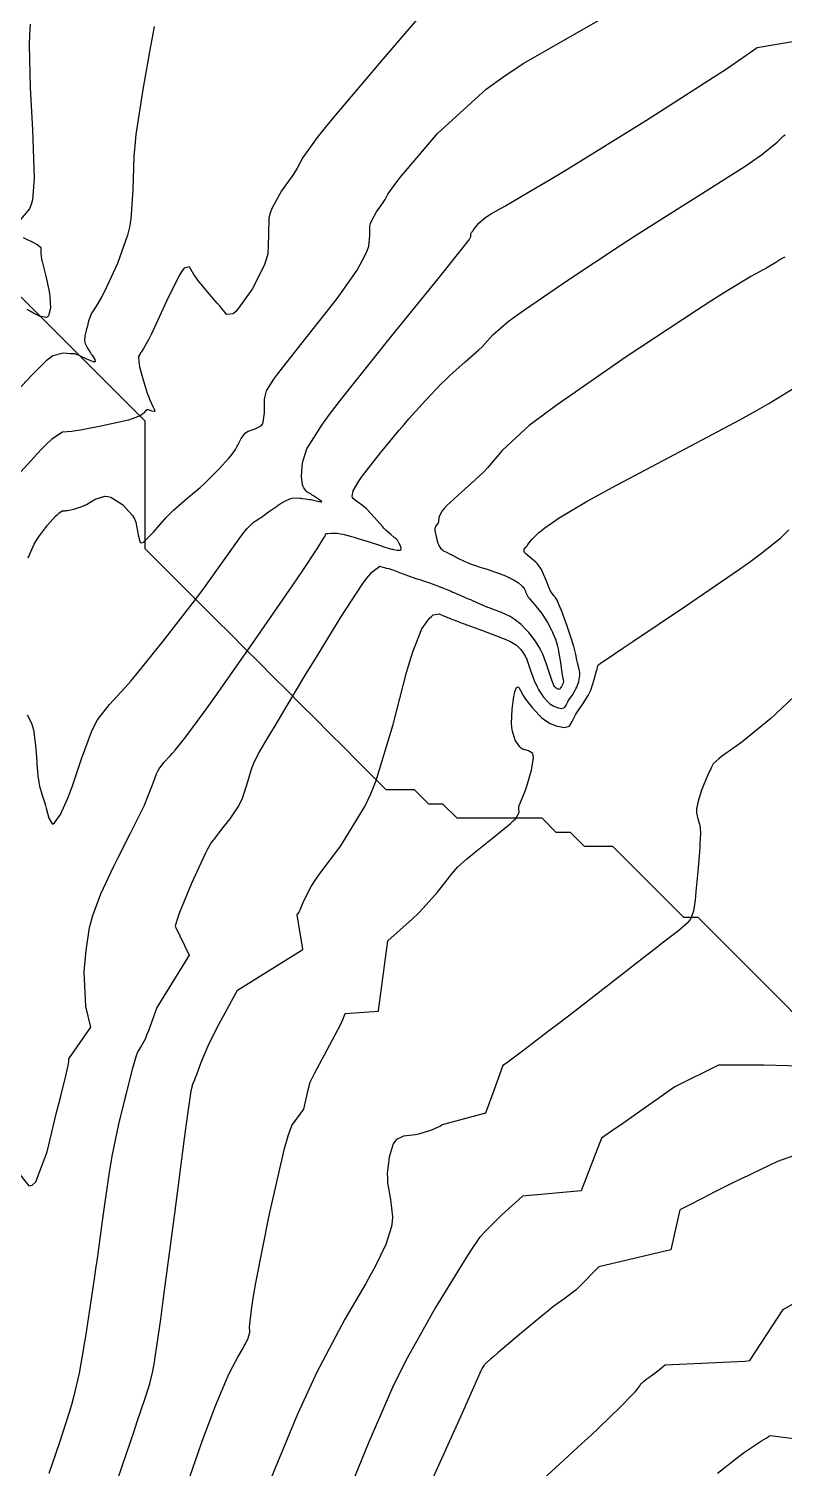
# Model space of a CAD drawing. Header units: metres. Extents: x 837475 to 838479, y 1189012 to 1191015.
# Drawn here: x 837707.8 to 837761.1, y 1190673.1 to 1190774.6 of the extents above; entities that cross this region are included whole.
import ezdxf

# ---------------------------------------------------------------- set-up
doc = ezdxf.new("R2010")
doc.units = ezdxf.units.M
doc.header["$LTSCALE"] = 0.3
for name, color, linetype in [('COTAS 10', 1, 'Continuous'), ('COTAS INT', 252, 'Continuous'), ('DRENAJE', 5, 'Continuous')]:
    doc.layers.add(name, color=color, linetype=linetype)

msp = doc.modelspace()

# ---------------------------------------------------------------- linework, layer by layer
at = {"layer": 'COTAS 10'}
for points, elevation in [([(837707.708, 1190726.2), (837708.023, 1190725.603), (837708.091, 1190725.38), (837708.151, 1190725.133), (837708.298, 1190724.034), (837708.38, 1190722.939), (837708.398, 1190722.694), (837708.415, 1190722.475), (837708.46, 1190721.896), (837708.526, 1190721.446), (837708.555, 1190721.308), (837708.589, 1190721.165), (837708.753, 1190720.601), (837708.945, 1190719.978), (837708.997, 1190719.797), (837709.048, 1190719.613), (837709.23, 1190718.919), (837709.466, 1190718.522), (837709.552, 1190718.525), (837709.647, 1190718.577), (837710.064, 1190719.171), (837710.579, 1190720.329), (837710.736, 1190720.737), (837710.898, 1190721.182), (837711.537, 1190723.101), (837712.252, 1190725.006), (837712.464, 1190725.441), (837712.68, 1190725.836), (837713.511, 1190726.929), (837714.621, 1190728.12), (837715.014, 1190728.577), (837715.445, 1190729.088), (837717.309, 1190731.392), (837719.262, 1190733.906), (837719.748, 1190734.549), (837720.211, 1190735.17), (837721.684, 1190737.22), (837722.791, 1190738.771), (837723.022, 1190739.077), (837723.221, 1190739.328), (837723.667, 1190739.79), (837723.973, 1190739.967), (837724.083, 1190740.04), (837724.204, 1190740.122), (837724.735, 1190740.505), (837725.285, 1190740.899), (837725.418, 1190740.989), (837725.544, 1190741.07), (837725.929, 1190741.292), (837726.247, 1190741.424), (837726.33, 1190741.448), (837726.411, 1190741.467), (837726.683, 1190741.492), (837726.939, 1190741.477), (837727.009, 1190741.472), (837727.08, 1190741.466), (837727.332, 1190741.44), (837727.618, 1190741.394), (837727.709, 1190741.375), (837727.805, 1190741.355), (837728.196, 1190741.26), (837728.465, 1190741.217), (837728.484, 1190741.229), (837728.48, 1190741.251), (837728.265, 1190741.419), (837727.913, 1190741.641), (837727.823, 1190741.698), (837727.736, 1190741.752), (837727.445, 1190741.931), (837727.221, 1190742.196), (837727.176, 1190742.304), (837727.137, 1190742.427), (837727.059, 1190742.999), (837727.097, 1190743.707), (837727.132, 1190743.917), (837727.178, 1190744.133), (837727.433, 1190744.961), (837728.531, 1190746.687), (837729.108, 1190747.47), (837729.804, 1190748.384), (837733.307, 1190752.784), (837736.765, 1190757.046), (837737.433, 1190757.872), (837737.976, 1190758.546), (837738.892, 1190759.701), (837738.969, 1190759.842), (837738.983, 1190759.876), (837738.993, 1190759.907), (837739.002, 1190760.001), (837739.003, 1190760.081), (837739.009, 1190760.103), (837739.016, 1190760.125), (837739.062, 1190760.205), (837739.113, 1190760.278), (837739.124, 1190760.295), (837739.134, 1190760.311), (837739.159, 1190760.359), (837739.235, 1190760.464), (837739.278, 1190760.516), (837739.329, 1190760.578), (837739.59, 1190760.885), (837740.063, 1190761.294), (837740.248, 1190761.421), (837740.455, 1190761.553), (837741.4, 1190762.08), (837743.6, 1190763.351), (837744.6, 1190763.952), (837745.769, 1190764.663), (837751.4, 1190768.13), (837757.032, 1190771.745), (837758.202, 1190772.548), (837759.203, 1190773.266), (837764.619, 1190774.165)], 1650), ([(837761.813, 1190727.487), (837760.95, 1190726.665), (837760.177, 1190725.95), (837758.128, 1190724.265), (837756.927, 1190723.434), (837756.687, 1190723.258), (837756.488, 1190723.105), (837756.107, 1190722.749), (837755.958, 1190722.462), (837755.905, 1190722.352), (837755.848, 1190722.23), (837755.601, 1190721.682), (837755.344, 1190721.057), (837755.281, 1190720.887), (837755.222, 1190720.718), (837755.035, 1190720.117), (837754.932, 1190719.566), (837754.925, 1190719.428), (837754.928, 1190719.296), (837755.017, 1190718.874), (837755.137, 1190718.479), (837755.159, 1190718.364), (837755.177, 1190718.247), (837755.202, 1190717.805), (837755.17, 1190717.12), (837755.153, 1190716.85), (837755.131, 1190716.544), (837755.019, 1190715.15), (837754.887, 1190713.733), (837754.853, 1190713.414), (837754.82, 1190713.127), (837754.71, 1190712.353), (837754.49, 1190711.798), (837754.388, 1190711.649), (837754.268, 1190711.501), (837753.684, 1190710.982), (837752.5, 1190710.088), (837752, 1190709.704), (837751.427, 1190709.261), (837748.735, 1190707.167), (837745.886, 1190704.952), (837745.212, 1190704.432), (837744.588, 1190703.954), (837742.752, 1190702.563), (837741.517, 1190701.646), (837741.272, 1190701.466), (837740.616, 1190699.716), (837740.044, 1190698.122), (837736.982, 1190697.299), (837736.865, 1190697.202), (837736.165, 1190696.88), (837735.313, 1190696.64), (837735.101, 1190696.594), (837734.9, 1190696.556), (837734.259, 1190696.492), (837733.754, 1190696.261), (837733.638, 1190696.118), (837733.532, 1190695.941), (837733.236, 1190695.013), (837733.112, 1190693.854), (837733.115, 1190693.53), (837733.135, 1190693.205), (837733.339, 1190692.019), (837733.478, 1190690.805), (837733.456, 1190690.462), (837733.407, 1190690.115), (837733.014, 1190688.84), (837732.224, 1190687.247), (837731.926, 1190686.701), (837731.594, 1190686.109), (837730.105, 1190683.593), (837728.12, 1190679.808), (837727.475, 1190678.417), (837726.787, 1190676.877), (837723.959, 1190670.074)], 1660)]:
    msp.add_lwpolyline(points, dxfattribs=dict(at, elevation=elevation))
at = {"layer": 'COTAS INT'}
for points, elevation in [([(837736.2, 1190776.402), (837732.793, 1190772.427), (837729.392, 1190768.427), (837728.721, 1190767.611), (837728.168, 1190766.922), (837727.148, 1190765.489), (837726.765, 1190764.76), (837726.614, 1190764.515), (837726.442, 1190764.251), (837725.658, 1190763.141), (837724.963, 1190761.913), (837724.846, 1190761.574), (837724.764, 1190761.236), (837724.741, 1190760.021), (837724.68, 1190758.703), (837724.573, 1190758.299), (837724.426, 1190757.879), (837723.571, 1190756.225), (837722.622, 1190754.876), (837722.416, 1190754.649), (837722.236, 1190754.486), (837721.792, 1190754.425), (837721.411, 1190754.887), (837721.27, 1190755.053), (837721.114, 1190755.236), (837720.422, 1190756.038), (837719.745, 1190756.861), (837719.598, 1190757.058), (837719.468, 1190757.242), (837719.148, 1190757.794), (837718.775, 1190757.704), (837718.612, 1190757.483), (837718.423, 1190757.177), (837717.528, 1190755.364), (837716.633, 1190753.412), (837716.445, 1190753.017), (837716.284, 1190752.687), (837715.916, 1190752.022), (837715.742, 1190751.784), (837715.703, 1190751.722), (837715.668, 1190751.662), (837715.572, 1190751.46), (837715.577, 1190751.094), (837715.605, 1190750.93), (837715.644, 1190750.74), (837715.883, 1190749.828), (837716.181, 1190748.878), (837716.258, 1190748.663), (837716.333, 1190748.47), (837716.583, 1190747.948), (837716.714, 1190747.663), (837716.714, 1190747.62), (837716.698, 1190747.591), (837716.51, 1190747.617), (837716.264, 1190747.696), (837716.213, 1190747.702), (837716.168, 1190747.701), (837716.065, 1190747.638), (837715.97, 1190747.515), (837715.93, 1190747.477), (837715.884, 1190747.437), (837715.671, 1190747.275), (837715.11, 1190747.061), (837714.845, 1190746.988), (837714.533, 1190746.91), (837713.012, 1190746.576), (837711.469, 1190746.283), (837711.143, 1190746.229), (837710.861, 1190746.188), (837710.207, 1190746.142), (837709.453, 1190745.643), (837709.107, 1190745.317), (837708.702, 1190744.91), (837706.744, 1190742.761)], 1646), ([(837716.667, 1190774.745), (837716.541, 1190774.08), (837716.407, 1190773.359), (837715.856, 1190770.287), (837715.381, 1190767.113), (837715.295, 1190766.328), (837715.229, 1190765.583), (837715.153, 1190763.229), (837715.021, 1190761.16), (837714.919, 1190760.594), (837714.788, 1190760.031), (837714.08, 1190758.023), (837713.304, 1190756.352), (837713.131, 1190756.001), (837712.976, 1190755.699), (837712.565, 1190755.012), (837712.306, 1190754.626), (837712.246, 1190754.513), (837712.192, 1190754.398), (837712.042, 1190753.962), (837711.933, 1190753.528), (837711.904, 1190753.415), (837711.877, 1190753.304), (837711.786, 1190752.929), (837711.761, 1190752.577), (837711.776, 1190752.482), (837711.799, 1190752.387), (837711.962, 1190752.051), (837712.177, 1190751.729), (837712.234, 1190751.644), (837712.29, 1190751.56), (837712.482, 1190751.268), (837712.509, 1190751.099), (837712.461, 1190751.092), (837712.388, 1190751.102), (837711.925, 1190751.282), (837711.419, 1190751.515), (837711.32, 1190751.559), (837711.238, 1190751.594), (837711.088, 1190751.646), (837710.939, 1190751.651), (837710.856, 1190751.657), (837710.756, 1190751.664), (837710.247, 1190751.708), (837709.528, 1190751.504), (837709.296, 1190751.356), (837709.049, 1190751.169), (837708.036, 1190750.162), (837706.661, 1190748.666)], 1644), ([(837707.916, 1190774.913), (837707.869, 1190774.18), (837707.842, 1190773.416), (837707.91, 1190770.403), (837708.077, 1190767.471), (837708.112, 1190766.76), (837708.142, 1190766.091), (837708.211, 1190764.039), (837708.083, 1190762.514), (837707.99, 1190762.179), (837707.871, 1190761.881), (837707.233, 1190761.119)], 1642), ([(837707.783, 1190737.261), (837708.208, 1190738.227), (837708.35, 1190738.48), (837708.502, 1190738.727), (837709.134, 1190739.567), (837709.718, 1190740.208), (837709.839, 1190740.33), (837709.942, 1190740.427), (837710.167, 1190740.576), (837710.362, 1190740.59), (837710.446, 1190740.602), (837710.543, 1190740.618), (837711.004, 1190740.705), (837711.567, 1190740.881), (837711.729, 1190740.952), (837711.894, 1190741.034), (837712.511, 1190741.41), (837713.193, 1190741.621), (837713.398, 1190741.598), (837713.61, 1190741.539), (837714.438, 1190741.035), (837715.137, 1190740.259), (837715.269, 1190740.03), (837715.374, 1190739.794), (837715.531, 1190738.89), (837715.688, 1190738.344), (837715.793, 1190738.334), (837715.925, 1190738.386), (837716.627, 1190739.084), (837717.521, 1190740.115), (837717.775, 1190740.377), (837718.031, 1190740.629), (837718.977, 1190741.453), (837719.912, 1190742.235), (837720.16, 1190742.461), (837720.405, 1190742.69), (837721.252, 1190743.55), (837721.928, 1190744.297), (837722.065, 1190744.455), (837722.179, 1190744.592), (837722.408, 1190744.91), (837722.52, 1190745.14), (837722.56, 1190745.22), (837722.605, 1190745.309), (837722.797, 1190745.689), (837723.082, 1190746.053), (837723.183, 1190746.131), (837723.295, 1190746.198), (837723.783, 1190746.357), (837724.221, 1190746.59), (837724.301, 1190746.704), (837724.363, 1190746.839), (837724.441, 1190747.504), (837724.441, 1190748.231), (837724.454, 1190748.405), (837724.473, 1190748.568), (837724.589, 1190749.055), (837725.109, 1190749.873), (837725.383, 1190750.243), (837725.713, 1190750.677), (837727.372, 1190752.761), (837729.157, 1190755.014), (837729.567, 1190755.553), (837729.94, 1190756.056), (837730.981, 1190757.565), (837731.605, 1190758.714), (837731.715, 1190758.988), (837731.798, 1190759.244), (837731.872, 1190760.011), (837731.883, 1190760.659), (837731.928, 1190760.839), (837731.989, 1190761.019), (837732.36, 1190761.673), (837732.778, 1190762.264), (837732.869, 1190762.405), (837732.95, 1190762.536), (837733.154, 1190762.924), (837733.774, 1190763.777), (837734.117, 1190764.2), (837734.535, 1190764.704), (837736.663, 1190767.202), (837740.096, 1190770.322), (837741.336, 1190771.218), (837742.701, 1190772.128), (837748.679, 1190775.534)], 1648), ([(837706.903, 1190694.132), (837707.828, 1190692.986), (837708.071, 1190693.042), (837708.308, 1190693.259), (837709.116, 1190695.392), (837709.787, 1190698.15), (837709.938, 1190698.762), (837710.074, 1190699.309), (837710.438, 1190700.734), (837710.62, 1190701.588), (837710.64, 1190701.774), (837710.648, 1190701.938), (837712.19, 1190704.182), (837711.842, 1190705.63), (837711.731, 1190708.079), (837711.879, 1190709.59), (837712.111, 1190711.193), (837712.213, 1190711.628), (837712.333, 1190712.057), (837712.901, 1190713.574), (837713.631, 1190715.129), (837713.852, 1190715.583), (837714.082, 1190716.047), (837714.978, 1190717.806), (837715.796, 1190719.448), (837715.976, 1190719.837), (837716.136, 1190720.198), (837716.545, 1190721.266), (837716.837, 1190722.044), (837716.923, 1190722.221), (837717.012, 1190722.383), (837717.351, 1190722.829), (837717.804, 1190723.315), (837717.964, 1190723.502), (837718.14, 1190723.711), (837718.901, 1190724.651), (837720.171, 1190726.359), (837720.667, 1190727.051), (837721.227, 1190727.838), (837723.768, 1190731.472), (837726.238, 1190735.049), (837726.752, 1190735.8), (837727.192, 1190736.447), (837728.165, 1190737.917), (837728.56, 1190738.559), (837728.635, 1190738.683), (837728.695, 1190738.785), (837728.786, 1190738.959), (837728.841, 1190738.982), (837728.877, 1190738.988), (837728.923, 1190738.994), (837729.166, 1190739.015), (837729.49, 1190739.013), (837729.587, 1190739.005), (837729.687, 1190738.993), (837730.075, 1190738.922), (837730.593, 1190738.784), (837730.774, 1190738.73), (837730.972, 1190738.669), (837731.827, 1190738.394), (837732.631, 1190738.13), (837732.797, 1190738.076), (837732.939, 1190738.03), (837733.247, 1190737.935), (837733.425, 1190737.892), (837733.485, 1190737.879), (837733.549, 1190737.865), (837733.818, 1190737.811), (837734.036, 1190737.814), (837734.069, 1190737.836), (837734.089, 1190737.868), (837734.062, 1190738.06), (837733.96, 1190738.282), (837733.935, 1190738.333), (837733.909, 1190738.379), (837733.826, 1190738.507), (837733.708, 1190738.627), (837733.661, 1190738.669), (837733.608, 1190738.714), (837733.365, 1190738.907), (837733.015, 1190739.222), (837732.895, 1190739.345), (837732.765, 1190739.482), (837732.208, 1190740.106), (837731.637, 1190740.719), (837731.497, 1190740.85), (837731.365, 1190740.964), (837730.954, 1190741.238), (837730.696, 1190741.454), (837730.66, 1190741.533), (837730.641, 1190741.62), (837730.701, 1190742.001), (837731.096, 1190742.676), (837731.289, 1190742.948), (837731.517, 1190743.257), (837732.638, 1190744.683), (837733.946, 1190746.262), (837734.293, 1190746.669), (837734.631, 1190747.062), (837735.797, 1190748.371), (837736.91, 1190749.533), (837737.215, 1190749.834), (837737.52, 1190750.125), (837738.613, 1190751.101), (837739.572, 1190751.947), (837739.793, 1190752.158), (837739.995, 1190752.357), (837740.56, 1190752.991), (837741.636, 1190753.927), (837742.159, 1190754.318), (837742.78, 1190754.765), (837745.836, 1190756.856), (837749.531, 1190759.285), (837750.554, 1190759.946), (837751.578, 1190760.602), (837755.276, 1190762.928), (837758.345, 1190764.884), (837758.972, 1190765.307), (837759.502, 1190765.678), (837760.613, 1190766.588), (837761.059, 1190767.026), (837761.17, 1190767.1)], 1652), ([(837707.435, 1190759.867), (837708.208, 1190759.476), (837708.356, 1190759.393), (837708.475, 1190759.321), (837708.667, 1190759.156), (837708.67, 1190759.033), (837708.67, 1190758.988), (837708.671, 1190758.939), (837708.672, 1190758.723), (837708.727, 1190758.328), (837708.762, 1190758.166), (837708.804, 1190757.981), (837709.029, 1190757.122), (837709.247, 1190756.165), (837709.286, 1190755.919), (837709.315, 1190755.68), (837709.344, 1190754.885), (837709.206, 1190754.344), (837709.131, 1190754.266), (837709.04, 1190754.219), (837708.577, 1190754.306), (837708.099, 1190754.555), (837707.998, 1190754.609), (837707.911, 1190754.657), (837707.71, 1190754.779)], 1642), ([(837761.145, 1190758.467), (837761, 1190758.4), (837760.937, 1190758.364), (837760.865, 1190758.32), (837760.521, 1190758.1), (837760.003, 1190757.784), (837759.82, 1190757.681), (837759.621, 1190757.57), (837758.761, 1190757.111), (837756.822, 1190755.933), (837755.944, 1190755.369), (837754.917, 1190754.702), (837749.972, 1190751.433), (837745.031, 1190748.024), (837744.007, 1190747.268), (837743.131, 1190746.594), (837741.211, 1190744.84), (837740.195, 1190743.645), (837739.89, 1190743.323), (837739.575, 1190743.005), (837738.35, 1190741.89), (837737.316, 1190740.955), (837737.121, 1190740.751), (837736.966, 1190740.571), (837736.736, 1190740.117), (837736.729, 1190739.851), (837736.714, 1190739.789), (837736.693, 1190739.732), (837736.572, 1190739.57), (837736.473, 1190739.366), (837736.466, 1190739.283), (837736.468, 1190739.188), (837736.548, 1190738.75), (837736.681, 1190738.313), (837736.716, 1190738.22), (837736.749, 1190738.138), (837736.864, 1190737.943), (837736.996, 1190737.829), (837737.04, 1190737.798), (837737.087, 1190737.768), (837737.288, 1190737.663), (837737.547, 1190737.537), (837737.632, 1190737.494), (837737.722, 1190737.448), (837738.094, 1190737.251), (837738.488, 1190737.052), (837738.591, 1190737.003), (837738.692, 1190736.958), (837739.038, 1190736.821), (837739.409, 1190736.695), (837739.526, 1190736.657), (837739.65, 1190736.617), (837740.149, 1190736.462), (837740.676, 1190736.291), (837740.817, 1190736.241), (837740.956, 1190736.19), (837741.44, 1190735.997), (837741.869, 1190735.799), (837741.973, 1190735.744), (837742.07, 1190735.691), (837742.368, 1190735.499), (837742.586, 1190735.321), (837742.632, 1190735.277), (837742.674, 1190735.234), (837742.774, 1190735.097), (837742.835, 1190734.965), (837742.852, 1190734.925), (837742.869, 1190734.884), (837742.928, 1190734.727), (837743.053, 1190734.508), (837743.111, 1190734.428), (837743.18, 1190734.34), (837743.512, 1190733.952), (837743.892, 1190733.494), (837743.99, 1190733.362), (837744.085, 1190733.227), (837744.404, 1190732.719), (837744.674, 1190732.218), (837744.739, 1190732.087), (837744.798, 1190731.96), (837744.975, 1190731.531), (837745.118, 1190731.032), (837745.156, 1190730.861), (837745.194, 1190730.675), (837745.323, 1190729.885), (837745.429, 1190729.16), (837745.452, 1190729.015), (837745.471, 1190728.895), (837745.517, 1190728.662), (837745.532, 1190728.582), (837745.533, 1190728.558), (837745.532, 1190728.533), (837745.515, 1190728.437), (837745.482, 1190728.34), (837745.458, 1190728.29), (837745.405, 1190728.206), (837745.354, 1190728.133), (837745.343, 1190728.115), (837745.333, 1190728.098), (837745.308, 1190728.046), (837745.287, 1190728.01), (837745.279, 1190728.004), (837745.271, 1190727.999), (837745.234, 1190727.991), (837745.189, 1190727.999), (837745.175, 1190728.002), (837745.161, 1190728.007), (837745.104, 1190728.029), (837745.041, 1190728.069), (837745.023, 1190728.084), (837745.004, 1190728.101), (837744.935, 1190728.178), (837744.868, 1190728.274), (837744.851, 1190728.303), (837744.835, 1190728.334), (837744.782, 1190728.453), (837744.69, 1190728.721), (837744.649, 1190728.846), (837744.601, 1190728.992), (837744.371, 1190729.701), (837744.081, 1190730.48), (837743.995, 1190730.67), (837743.907, 1190730.849), (837743.571, 1190731.405), (837743.201, 1190731.877), (837743.093, 1190732.003), (837742.982, 1190732.128), (837742.557, 1190732.565), (837742.073, 1190732.954), (837741.925, 1190733.049), (837741.77, 1190733.138), (837741.157, 1190733.414), (837740.529, 1190733.651), (837740.364, 1190733.716), (837740.204, 1190733.78), (837739.657, 1190734.01), (837739.138, 1190734.236), (837738.994, 1190734.299), (837738.85, 1190734.361), (837738.331, 1190734.587), (837737.827, 1190734.803), (837737.692, 1190734.86), (837737.56, 1190734.914), (837737.099, 1190735.1), (837736.667, 1190735.269), (837736.552, 1190735.313), (837736.438, 1190735.356), (837736.047, 1190735.501), (837735.688, 1190735.628), (837735.596, 1190735.659), (837735.508, 1190735.688), (837735.213, 1190735.777), (837734.879, 1190735.884), (837734.765, 1190735.924), (837734.642, 1190735.969), (837734.122, 1190736.169), (837733.632, 1190736.357), (837733.529, 1190736.395), (837733.44, 1190736.427), (837733.234, 1190736.489), (837733.065, 1190736.528), (837732.999, 1190736.545), (837732.924, 1190736.564), (837732.584, 1190736.654), (837731.918, 1190736.172), (837731.638, 1190735.831), (837731.317, 1190735.4), (837729.809, 1190733.091), (837728.158, 1190730.391), (837727.745, 1190729.713), (837727.352, 1190729.066), (837726.095, 1190726.977), (837725.098, 1190725.306), (837724.87, 1190724.921), (837724.662, 1190724.571), (837724.081, 1190723.586), (837723.675, 1190722.772), (837723.576, 1190722.528), (837723.484, 1190722.277), (837723.201, 1190721.305), (837722.869, 1190720.31), (837722.746, 1190720.044), (837722.61, 1190719.782), (837722.003, 1190718.87), (837721.425, 1190718.132), (837721.307, 1190717.979), (837721.207, 1190717.848), (837720.994, 1190717.564), (837720.891, 1190717.427), (837720.86, 1190717.389), (837720.828, 1190717.351), (837720.702, 1190717.213), (837720.401, 1190716.678), (837720.259, 1190716.39), (837720.091, 1190716.04), (837719.272, 1190714.27), (837718.46, 1190712.266), (837718.296, 1190711.769), (837718.159, 1190711.297), (837719.135, 1190709.242), (837716.864, 1190705.555), (837716.267, 1190703.924), (837716.137, 1190703.601), (837716.024, 1190703.335), (837715.743, 1190702.839), (837715.539, 1190702.508), (837715.473, 1190702.345), (837715.404, 1190702.151), (837715.12, 1190701.193), (837714.784, 1190699.896), (837714.681, 1190699.488), (837714.573, 1190699.059), (837714.151, 1190697.334), (837713.706, 1190695.204), (837713.585, 1190694.521), (837713.464, 1190693.796), (837713.036, 1190690.841), (837712.636, 1190687.868), (837712.534, 1190687.132), (837712.436, 1190686.435), (837712.11, 1190684.232), (837711.813, 1190682.359), (837711.732, 1190681.87), (837711.652, 1190681.393), (837711.367, 1190679.777), (837710.982, 1190678.081), (837710.838, 1190677.555), (837710.678, 1190677.004), (837709.965, 1190674.806), (837709.234, 1190672.694)], 1654), ([(837713.78, 1190671.367), (837714.987, 1190674.933), (837715.245, 1190675.694), (837715.47, 1190676.357), (837716.01, 1190677.935), (837716.294, 1190678.809), (837716.357, 1190679.028), (837716.415, 1190679.237), (837716.568, 1190679.911), (837716.681, 1190680.554), (837716.713, 1190680.744), (837716.745, 1190680.938), (837716.863, 1190681.683), (837717.128, 1190683.588), (837717.252, 1190684.515), (837717.399, 1190685.615), (837718.114, 1190691.028), (837718.816, 1190696.333), (837718.954, 1190697.365), (837719.069, 1190698.208), (837719.282, 1190699.673), (837719.334, 1190699.884), (837719.347, 1190699.937), (837719.359, 1190699.987), (837719.401, 1190700.147), (837719.436, 1190700.264), (837719.444, 1190700.288), (837719.452, 1190700.308), (837719.477, 1190700.349), (837719.563, 1190700.556), (837719.609, 1190700.681), (837719.665, 1190700.835), (837719.949, 1190701.635), (837720.557, 1190703.027), (837720.818, 1190703.554), (837721.119, 1190704.142), (837722.539, 1190706.778), (837727.026, 1190709.581), (837727.152, 1190709.673), (837726.76, 1190712.107), (837726.865, 1190712.271), (837726.96, 1190712.439), (837727.216, 1190713.083), (837727.732, 1190714.088), (837727.99, 1190714.484), (837728.3, 1190714.931), (837729.835, 1190716.971), (837731.535, 1190719.725), (837731.948, 1190720.622), (837732.335, 1190721.578), (837733.526, 1190725.517), (837734.463, 1190729.18), (837734.69, 1190729.963), (837734.904, 1190730.644), (837735.559, 1190732.267), (837736.088, 1190733.015), (837736.221, 1190733.145), (837736.349, 1190733.241), (837736.764, 1190733.311), (837737.085, 1190733.183), (837737.154, 1190733.155), (837737.214, 1190733.131), (837737.359, 1190733.071), (837737.448, 1190733.032), (837737.472, 1190733.022), (837737.496, 1190733.011), (837737.585, 1190732.973), (837737.984, 1190732.821), (837738.205, 1190732.74), (837738.473, 1190732.641), (837739.839, 1190732.139), (837741.227, 1190731.608), (837741.509, 1190731.489), (837741.747, 1190731.384), (837742.236, 1190731.109), (837742.429, 1190730.911), (837742.479, 1190730.854), (837742.529, 1190730.796), (837742.696, 1190730.582), (837742.849, 1190730.331), (837742.889, 1190730.249), (837742.927, 1190730.163), (837743.059, 1190729.81), (837743.199, 1190729.393), (837743.243, 1190729.267), (837743.29, 1190729.136), (837743.478, 1190728.625), (837743.702, 1190728.116), (837743.771, 1190727.986), (837743.843, 1190727.861), (837744.13, 1190727.449), (837744.428, 1190727.121), (837744.507, 1190727.048), (837744.585, 1190726.983), (837744.854, 1190726.814), (837745.097, 1190726.718), (837745.159, 1190726.698), (837745.218, 1190726.682), (837745.411, 1190726.652), (837745.568, 1190726.682), (837745.604, 1190726.705), (837745.636, 1190726.733), (837745.729, 1190726.886), (837745.836, 1190727.107), (837745.878, 1190727.179), (837745.926, 1190727.256), (837746.143, 1190727.57), (837746.369, 1190727.93), (837746.422, 1190728.037), (837746.471, 1190728.145), (837746.614, 1190728.56), (837746.685, 1190728.97), (837746.689, 1190729.076), (837746.687, 1190729.178), (837746.62, 1190729.519), (837746.52, 1190729.856), (837746.496, 1190729.956), (837746.473, 1190730.059), (837746.404, 1190730.453), (837746.271, 1190731.023), (837746.207, 1190731.236), (837746.132, 1190731.474), (837745.766, 1190732.534), (837745.39, 1190733.549), (837745.309, 1190733.759), (837745.238, 1190733.938), (837745.066, 1190734.326), (837744.953, 1190734.506), (837744.919, 1190734.554), (837744.884, 1190734.601), (837744.749, 1190734.764), (837744.606, 1190734.973), (837744.566, 1190735.049), (837744.526, 1190735.133), (837744.378, 1190735.504), (837744.226, 1190735.907), (837744.183, 1190736.011), (837744.14, 1190736.112), (837743.983, 1190736.452), (837743.765, 1190736.775), (837743.684, 1190736.865), (837743.595, 1190736.957), (837743.198, 1190737.291), (837742.854, 1190737.587), (837742.798, 1190737.654), (837742.759, 1190737.715), (837742.761, 1190737.879), (837742.915, 1190738.057), (837742.972, 1190738.127), (837743.035, 1190738.205), (837743.315, 1190738.561), (837743.804, 1190739.047), (837744, 1190739.208), (837744.221, 1190739.38), (837745.234, 1190740.095), (837747.202, 1190741.257), (837748.024, 1190741.712), (837748.966, 1190742.224), (837753.372, 1190744.551), (837757.974, 1190747.005), (837759.039, 1190747.597), (837760.015, 1190748.152), (837762.786, 1190749.839)], 1656), ([(837717.982, 1190668.988), (837719.407, 1190673.137), (837719.746, 1190674.099), (837720.062, 1190674.979), (837721.004, 1190677.481), (837721.722, 1190679.207), (837721.897, 1190679.598), (837722.06, 1190679.951), (837722.564, 1190680.912), (837722.942, 1190681.55), (837723.026, 1190681.7), (837723.102, 1190681.839), (837723.302, 1190682.243), (837723.402, 1190682.567), (837723.414, 1190682.654), (837723.42, 1190682.742), (837723.385, 1190683.05), (837723.549, 1190684.438), (837723.681, 1190685.207), (837723.849, 1190686.142), (837724.77, 1190690.905), (837725.853, 1190695.611), (837726.125, 1190696.51), (837726.384, 1190697.233), (837727.219, 1190698.386), (837727.535, 1190699.746), (837727.682, 1190700.297), (837727.808, 1190700.576), (837727.971, 1190700.909), (837728.871, 1190702.569), (837729.806, 1190704.347), (837729.992, 1190704.756), (837730.147, 1190705.128), (837732.489, 1190705.306), (837732.497, 1190705.353), (837733.161, 1190710.253), (837734.895, 1190711.811), (837735.292, 1190712.194), (837735.652, 1190712.556), (837736.65, 1190713.691), (837737.336, 1190714.573), (837737.499, 1190714.775), (837737.65, 1190714.96), (837738.097, 1190715.476), (837738.698, 1190716.03), (837738.946, 1190716.238), (837739.229, 1190716.47), (837740.544, 1190717.506), (837741.769, 1190718.507), (837741.995, 1190718.718), (837742.172, 1190718.899), (837742.404, 1190719.312), (837742.382, 1190719.594), (837742.398, 1190719.693), (837742.425, 1190719.8), (837742.602, 1190720.262), (837742.852, 1190720.892), (837742.925, 1190721.104), (837742.999, 1190721.334), (837743.277, 1190722.303), (837743.422, 1190723.168), (837743.412, 1190723.332), (837743.38, 1190723.464), (837743.082, 1190723.667), (837742.669, 1190723.777), (837742.564, 1190723.85), (837742.464, 1190723.941), (837742.136, 1190724.423), (837741.92, 1190725.122), (837741.89, 1190725.35), (837741.873, 1190725.593), (837741.919, 1190726.595), (837742.046, 1190727.5), (837742.08, 1190727.682), (837742.113, 1190727.834), (837742.229, 1190728.134), (837742.339, 1190728.166), (837742.369, 1190728.149), (837742.399, 1190728.12), (837742.503, 1190727.923), (837742.691, 1190727.574), (837742.773, 1190727.449), (837742.869, 1190727.313), (837743.325, 1190726.721), (837743.851, 1190726.141), (837743.991, 1190726.012), (837744.129, 1190725.897), (837744.604, 1190725.599), (837745.034, 1190725.428), (837745.143, 1190725.394), (837745.248, 1190725.366), (837745.589, 1190725.313), (837745.865, 1190725.366), (837745.928, 1190725.406), (837745.986, 1190725.456), (837746.149, 1190725.725), (837746.338, 1190726.117), (837746.413, 1190726.244), (837746.497, 1190726.379), (837746.881, 1190726.933), (837747.28, 1190727.571), (837747.374, 1190727.758), (837747.46, 1190727.95), (837747.712, 1190728.683), (837747.876, 1190729.3), (837747.906, 1190729.42), (837747.93, 1190729.518), (837747.965, 1190729.683), (837747.986, 1190729.718), (837748.002, 1190729.732), (837748.022, 1190729.748), (837748.13, 1190729.825), (837749.137, 1190730.499), (837749.723, 1190730.892), (837750.443, 1190731.375), (837754.152, 1190733.865), (837757.968, 1190736.474), (837758.754, 1190737.032), (837759.424, 1190737.519), (837760.865, 1190738.681), (837761.434, 1190739.252)], 1658), ([(837763.978, 1190701.378), (837759.655, 1190701.506), (837756.486, 1190701.506), (837753.4, 1190699.96), (837749.737, 1190697.389), (837748.933, 1190696.835), (837748.219, 1190696.348), (837746.788, 1190692.625), (837742.644, 1190692.259), (837742.383, 1190692.022), (837742.124, 1190691.785), (837741.201, 1190690.932), (837740.404, 1190690.169), (837740.223, 1190689.988), (837740.06, 1190689.822), (837739.617, 1190689.333), (837738.941, 1190688.334), (837738.631, 1190687.846), (837738.268, 1190687.267), (837736.512, 1190684.41), (837734.506, 1190680.845), (837733.985, 1190679.819), (837733.479, 1190678.775), (837731.778, 1190674.865), (837730.152, 1190670.885)], 1662), ([(837762.889, 1190695.503), (837760.647, 1190694.701), (837758.883, 1190693.863), (837758.498, 1190693.679), (837758.158, 1190693.517), (837757.299, 1190693.105), (837756.651, 1190692.782), (837756.442, 1190692.675), (837756.221, 1190692.561), (837755.316, 1190692.085), (837754.314, 1190691.566), (837754.03, 1190691.424), (837753.745, 1190691.284), (837753.119, 1190688.485), (837748.033, 1190687.267), (837747.802, 1190687.045), (837747.593, 1190686.839), (837747.019, 1190686.24), (837746.547, 1190685.765), (837746.402, 1190685.637), (837746.251, 1190685.512), (837745.655, 1190685.074), (837744.775, 1190684.419), (837744.445, 1190684.157), (837744.077, 1190683.86), (837742.437, 1190682.494), (837740.916, 1190681.206), (837740.624, 1190680.958), (837740.387, 1190680.756), (837739.998, 1190680.419), (837739.96, 1190680.365), (837739.945, 1190680.342), (837739.928, 1190680.316), (837739.85, 1190680.19), (837739.763, 1190680.036), (837739.741, 1190679.992), (837739.719, 1190679.947), (837739.646, 1190679.779), (837738.915, 1190678.14), (837738.478, 1190677.168), (837737.94, 1190675.972), (837735.15, 1190669.779)], 1664), ([(837744.064, 1190672.261), (837746.839, 1190674.807), (837747.463, 1190675.387), (837748.025, 1190675.914), (837749.532, 1190677.368), (837750.416, 1190678.272), (837750.585, 1190678.451), (837750.721, 1190678.6), (837750.937, 1190678.884), (837750.978, 1190678.986), (837751.004, 1190679.02), (837751.036, 1190679.056), (837751.205, 1190679.209), (837751.427, 1190679.381), (837751.492, 1190679.429), (837751.559, 1190679.478), (837751.815, 1190679.657), (837752.281, 1190680.015), (837752.481, 1190680.177), (837752.711, 1190680.366), (837758.336, 1190680.63), (837758.688, 1190680.676), (837761.048, 1190684.276), (837763.63, 1190685.738)], 1666), ([(837756.394, 1190672.734), (837758.249, 1190674.148), (837759.52, 1190675.002), (837759.833, 1190675.199), (837760.129, 1190675.379), (837763.058, 1190675.001)], 1668)]:
    msp.add_lwpolyline(points, dxfattribs=dict(at, elevation=elevation))
at = {"layer": 'DRENAJE'}
msp.add_polyline3d([(837762.027, 1190704.915, 1661.85), (837761.027, 1190705.914, 1661.596), (837760.028, 1190706.914, 1661.339), (837759.028, 1190707.914, 1661.082), (837758.028, 1190708.913, 1660.825), (837757.029, 1190709.913, 1660.568), (837756.029, 1190710.913, 1660.318), (837755.029, 1190711.912, 1660.098), (837754.03, 1190711.912, 1660.013), (837753.03, 1190712.912, 1659.877), (837752.03, 1190713.912, 1659.677), (837751.031, 1190714.911, 1659.474), (837750.031, 1190715.911, 1659.272), (837749.031, 1190716.911, 1659.074), (837748.032, 1190716.911, 1658.935), (837747.032, 1190716.911, 1658.796), (837746.032, 1190717.91, 1658.6), (837745.033, 1190717.91, 1658.46), (837744.033, 1190718.91, 1658.265), (837743.033, 1190718.91, 1658.127), (837742.034, 1190718.91, 1658.031), (837741.034, 1190718.91, 1657.971), (837740.034, 1190718.91, 1657.813), (837739.035, 1190718.91, 1657.608), (837738.035, 1190718.91, 1657.405), (837737.035, 1190719.91, 1657.12), (837736.036, 1190719.91, 1656.916), (837735.036, 1190720.909, 1656.632), (837734.036, 1190720.909, 1656.422), (837733.037, 1190720.909, 1656.218), (837732.037, 1190721.909, 1655.903), (837731.037, 1190722.909, 1655.577), (837730.038, 1190723.908, 1655.246), (837729.038, 1190724.908, 1654.913), (837728.038, 1190725.908, 1654.578), (837727.039, 1190726.907, 1654.227), (837726.039, 1190727.907, 1653.747), (837725.039, 1190728.907, 1653.127), (837724.04, 1190729.906, 1652.503), (837723.04, 1190730.906, 1651.9), (837722.04, 1190731.906, 1651.345), (837721.041, 1190732.905, 1650.796), (837720.041, 1190733.905, 1650.246), (837719.041, 1190734.905, 1649.712), (837718.042, 1190735.904, 1649.19), (837717.042, 1190736.904, 1648.674), (837716.042, 1190737.904, 1648.209), (837716.042, 1190738.903, 1648.052), (837716.042, 1190739.903, 1648.005), (837716.042, 1190740.903, 1647.96), (837716.042, 1190741.902, 1647.743), (837716.042, 1190742.902, 1647.423), (837716.042, 1190743.902, 1647.089), (837716.042, 1190744.901, 1646.76), (837716.042, 1190745.901, 1646.442), (837716.042, 1190746.901, 1646.172), (837715.043, 1190747.9, 1645.915), (837714.043, 1190748.9, 1645.324), (837713.043, 1190749.9, 1644.667), (837712.044, 1190750.899, 1644.212), (837711.044, 1190751.899, 1643.947), (837710.045, 1190752.899, 1643.25), (837709.045, 1190753.898, 1642.401), (837708.045, 1190754.898, 1641.964), (837707.046, 1190755.898, 1640.904)], dxfattribs=at)

doc.saveas('drawing.dxf')
